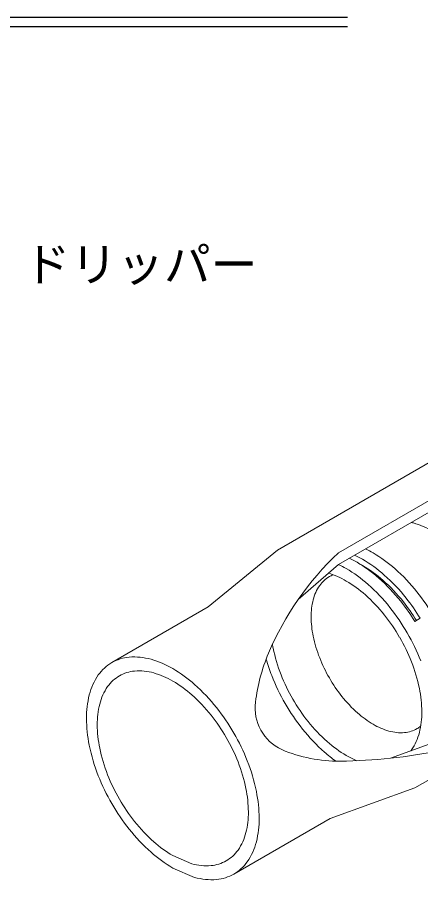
# Model space of a CAD drawing. Units: millimetres, scale not verified. Extents: x -6581 to 4035, y -1763 to 3972.
# Drawn here: x -3376 to -3117, y -1018 to -464 of the extents above; entities that cross this region are included whole.
import ezdxf
from ezdxf.enums import TextEntityAlignment as Align

# ---------------------------------------------------------------- set-up
doc = ezdxf.new("R2010")
doc.units = ezdxf.units.MM
doc.header["$LTSCALE"] = 2
doc.layers.add('8-1_buhin', color=2, linetype='Continuous', lineweight=18)
doc.layers.add('8-5_moji', color=7, linetype='Continuous', lineweight=18)
doc.styles.add('ＭＳ ゴシック', font='')
doc.styles.get('ＭＳ ゴシック').set_extended_font_data('MS Gothic')

msp = doc.modelspace()

# ---------------------------------------------------------------- linework, layer by layer
at = {"layer": '8-1_buhin'}
for p, q in [((-3170.286, -808.244), (-2815.344, -603.318)), ((-3209.364, -806.551), (-2862.954, -606.551)), ((-3170.286, -815.777), (-2815.344, -610.851)), ((-2810.756, -780.062), (-3121.182, -959.286)), ((-3170.286, -815.777), (-3196.062, -838.214)), ((-3117.743, -850.359), (-3121.207, -852.359)), ((-3112.07, -931.129), (-3136.83, -940.164)), ((-3121.182, -959.286), (-3175.53, -978.85)), ((-3237.408, -1014.576), (-3175.53, -978.85)), ((-3264.343, -1007.952), (-3276.6, -1002.693)), ((-3262.592, -1016.703), (-3276.6, -1010.693))]:
    msp.add_line(p, q, dxfattribs=at)
msp.add_lwpolyline([(-3315.792, -878.811), (-3253.913, -843.086), (-3209.364, -806.551)], dxfattribs=at)
for centre, radius, start, end in [((-3131.514, -821.687), 33.861, 73.86419, 76.35893), ((-3136.597, -839.853), 52.724, 59.51297, 74.04524), ((-3038.319, -947.812), 192.079, 133.39647, 157.02143), ((-3178.523, -860.344), 60.256, 59.51297, 64.90291), ((-3192.879, -885.063), 88.841, 48.4431, 59.62249), ((-3188.915, -866.344), 60.256, 59.51297, 64.90291), ((-3185.451, -864.344), 60.256, 59.51297, 64.90291), ((-3199.807, -889.063), 88.841, 48.4431, 59.62249), ((-3195.844, -870.344), 60.256, 59.51297, 64.90291), ((-3210.2, -895.063), 88.841, 48.4431, 59.62249), ((-3203.271, -891.063), 88.841, 48.4431, 59.62249), ((-3183.541, -865.099), 56.49, 59.51297, 61.84945), ((-3196.999, -888.273), 83.288, 48.4431, 59.62249), ((-3210.69, -905.311), 115.808, 38.40443, 48.49452), ((-3166.138, -840.735), 19.806, 120.26843, 144.81701), ((-3192.022, -871.853), 52.724, 59.51297, 73.14859), ((-3166.278, -840.894), 19.874, 111.7594, 119.68897), ((-3221.083, -911.311), 115.808, 38.40443, 48.49452), ((-3217.618, -909.311), 115.808, 38.40443, 48.49452), ((-3159.586, -845.163), 27.714, 145.14004, 166.17422), ((-3204.584, -893.482), 77.736, 48.4431, 59.62249), ((-3228.011, -915.311), 115.808, 38.40443, 48.49452), ((-3213.697, -907.256), 108.57, 38.40443, 48.49452), ((-3220.169, -911.2), 101.332, 38.40443, 48.49452), ((-3226.275, -917.764), 135.757, 30.04574, 38.43673), ((-3145.006, -848.988), 42.786, 165.86539, 180.5764), ((-3236.668, -923.764), 135.757, 31.73401, 38.43673), ((-3228.309, -918.93), 127.272, 31.8466, 38.43673), ((-3233.204, -921.764), 135.757, 31.73401, 38.43673), ((-3243.596, -927.764), 135.757, 30.04574, 38.43673), ((-3123.801, -848.984), 63.99, 180.38937, 191.54503), ((-3233.806, -922.096), 118.787, 30.04574, 38.43673), ((-3104.645, -845.103), 83.536, 191.52355, 201.5775), ((-3230.592, -920.335), 115.124, 21.42951, 30.08802), ((-3239.923, -925.751), 131.57, 21.42951, 30.08802), ((-3135.871, -853.889), 77.901, 189.79442, 191.54503), ((-3107.513, -918.471), 116.922, 157.02143, 172.97857), ((-3112.551, -849.164), 101.695, 191.52355, 201.5775), ((-3301.902, -902.611), 27.557, 120.26843, 144.81701), ((-3302.096, -902.832), 27.651, 95.22559, 119.68897), ((-3301.362, -913.857), 38.698, 73.86419, 94.82155), ((-3307.17, -934.619), 60.256, 59.51297, 74.04524), ((-3105.019, -844.414), 116.223, 196.08991, 201.5775), ((-3094.298, -841.273), 94.566, 201.42951, 210.08802), ((-3217.996, -915.673), 101.695, 11.52355, 21.5775), ((-3298.909, -908.315), 24.195, 95.22559, 119.68897), ((-3298.267, -917.962), 33.861, 73.86419, 94.82155), ((-3303.349, -936.128), 52.724, 59.51297, 74.04524), ((-3321.526, -959.338), 88.841, 48.4431, 59.62249), ((-3292.785, -908.772), 38.558, 145.14004, 166.17422), ((-3298.739, -908.121), 24.112, 120.26843, 144.81701), ((-3315.911, -957.757), 77.736, 48.4431, 59.62249), ((-3090.623, -839.086), 131.57, 201.42951, 210.08802), ((-3099.954, -844.503), 115.124, 201.42951, 210.08802), ((-3091.658, -839.827), 97.575, 210.04574, 218.43673), ((-3290.762, -913.512), 33.739, 145.14004, 166.17422), ((-3339.337, -979.586), 115.808, 38.40443, 48.49452), ((-3194.675, -910.948), 77.901, 0.38937, 11.54503), ((-3272.501, -914.094), 59.528, 165.86539, 180.5764), ((-3331.495, -975.474), 101.332, 38.40443, 48.49452), ((-3096.74, -842.742), 118.787, 210.04574, 218.43673), ((-3102.86, -848.777), 83.237, 218.40443, 228.49452), ((-3273.013, -918.169), 52.087, 165.86539, 180.5764), ((-3354.923, -992.038), 135.757, 30.04574, 38.43673), ((-3194.095, -907.808), 29.686, 172.97857, 244.88269), ((-3086.95, -837.074), 135.757, 210.04574, 218.43673), ((-3345.132, -986.37), 118.787, 30.04574, 38.43673), ((-3115.662, -863.331), 63.855, 228.4431, 239.62249), ((-3168.86, -910.943), 52.087, 345.86539, 0.5764), ((-3242.998, -914.088), 89.029, 180.38937, 191.54503), ((-3247.198, -918.164), 77.901, 180.38937, 191.54503), ((-3110.378, -853.638), 101.332, 218.40443, 228.49452), ((-3125.98, -881.097), 43.309, 239.51297, 254.04524), ((-3351.25, -990.026), 131.57, 21.42951, 30.08802), ((-3102.535, -849.526), 115.808, 218.40443, 228.49452), ((-3130.155, -896.02), 27.814, 253.86419, 274.82155), ((-3129.627, -903.944), 19.874, 275.22559, 299.68897), ((-3151.111, -915.6), 33.739, 325.14004, 346.17422), ((-3129.767, -904.103), 19.806, 300.26843, 308.2402), ((-3341.919, -984.609), 115.124, 21.42951, 30.08802), ((-3125.962, -871.355), 77.736, 228.4431, 239.62249), ((-3216.346, -908.688), 116.223, 191.52355, 201.5775), ((-3223.877, -913.439), 101.695, 191.52355, 201.5775), ((-3169.118, -844.187), 97.99, 247.45036, 269.97012), ((-3175.979, -572.076), 370.164, 271.05421, 281.08784), ((-3143.134, -920.991), 24.112, 323.26238, 324.81701), ((-3120.347, -869.774), 88.841, 228.4431, 234.54156), ((-3138.524, -892.984), 52.724, 239.51297, 247.86502), ((-3329.322, -979.948), 101.695, 11.52355, 21.5775), ((-3336.854, -984.698), 116.223, 11.52355, 21.5775), ((-3201.95, -903.361), 131.57, 201.42951, 210.08802), ((-3211.281, -908.777), 115.124, 201.42951, 210.08802), ((-3306.001, -975.223), 77.901, 0.38937, 11.54503), ((-3310.202, -979.298), 89.029, 0.38937, 11.54503), ((-3208.067, -907.016), 118.787, 210.04574, 218.43673), ((-3198.277, -901.348), 135.757, 210.04574, 218.43673), ((-3280.187, -975.217), 52.087, 345.86539, 0.5764), ((-3280.699, -979.292), 59.528, 345.86539, 0.5764), ((-3221.704, -917.912), 101.332, 218.40443, 228.49452), ((-3213.862, -913.801), 115.808, 218.40443, 228.49452), ((-3262.438, -979.874), 33.739, 325.14004, 346.17422), ((-3237.289, -935.63), 77.736, 228.4431, 239.62249), ((-3260.415, -984.615), 38.558, 325.14004, 346.17422), ((-3231.673, -934.049), 88.841, 228.4431, 239.62249), ((-3254.461, -985.265), 24.112, 300.26843, 324.81701), ((-3254.29, -985.072), 24.195, 275.22559, 299.68897), ((-3251.298, -990.776), 27.557, 300.26843, 324.81701), ((-3254.933, -975.425), 33.861, 253.86419, 274.82155), ((-3251.838, -979.529), 38.698, 253.86419, 274.82155), ((-3251.103, -990.554), 27.651, 275.22559, 299.68897)]:
    msp.add_arc(centre, radius, start, end, dxfattribs=at)
at = {"layer": '8-5_moji', "color": 4, "lineweight": 30}
for p, q in [((-3507.684, -464.454), (-3164.475, -464.454)), ((-3507.684, -470.418), (-3164.475, -470.418))]:
    msp.add_line(p, q, dxfattribs=at)

# ---------------------------------------------------------------- texts
at = {"layer": '8-5_moji', "style": 'ＭＳ ゴシック'}
msp.add_text('ドリッパー', height=21.99, dxfattribs=at).set_placement((-3372.297, -640.66), align=Align.BOTTOM_LEFT)

doc.saveas('drawing.dxf')
